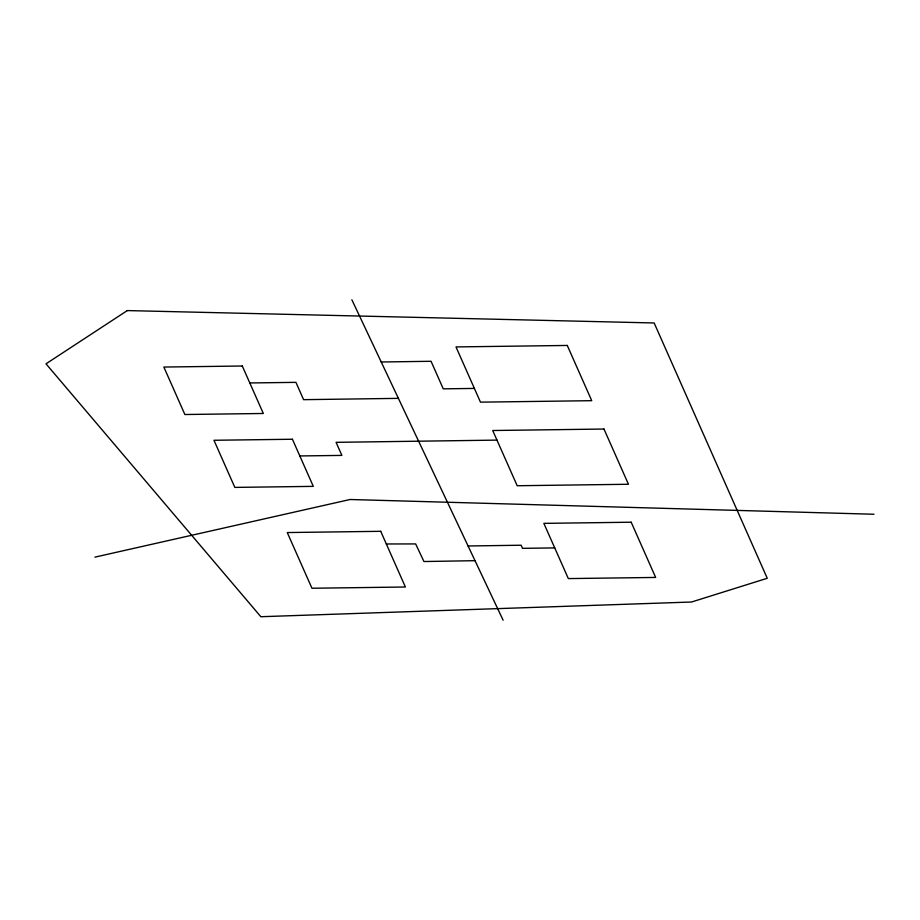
<?xml version="1.0" encoding="UTF-8"?>
<svg xmlns="http://www.w3.org/2000/svg" width="920" height="920" viewBox="0 0 920 920"><rect width="100%" height="100%" fill="white"/><g stroke="black" fill="none" stroke-linecap="round" stroke-linejoin="round"><path stroke-width="1.38" d="M94.909 557.14L350.083 499.502L874 514.257M475.019 560.683L423.947 561.534L415.644 543.927L386.331 543.973M381.225 361.997L431.054 361.284L443.256 388.838L474.386 388.424M398.394 398.36L303.6 399.671L295.929 382.352L249.803 382.961M468.073 545.974L521.145 545.226L522.514 548.332L554.726 547.906M496.972 440.116L336.087 442.336L341.872 455.4L299.828 455.952M351.865 299.782L503.125 620.218M127.305 310.58L46 363.814L260.854 616.722L691.541 602.013L767.257 578.278L654.154 322.966L127.305 310.58M567.272 345.448L455.998 346.921L480.47 402.155L591.732 400.683L567.272 345.448M242.293 366.01L163.852 367.046L184.874 414.517L263.327 413.482L242.293 366.01M603.98 429.042L492.717 430.514L517.189 485.737L628.452 484.265L603.98 429.042M292.422 439.242L213.958 440.277L234.83 487.404L313.306 486.369L292.422 439.242M631.189 522.215L543.858 523.365L568.33 578.588L655.649 577.438L631.189 522.215M380.719 531.311L287.27 532.553L311.949 588.248L405.386 587.006L380.719 531.311"/></g></svg>
